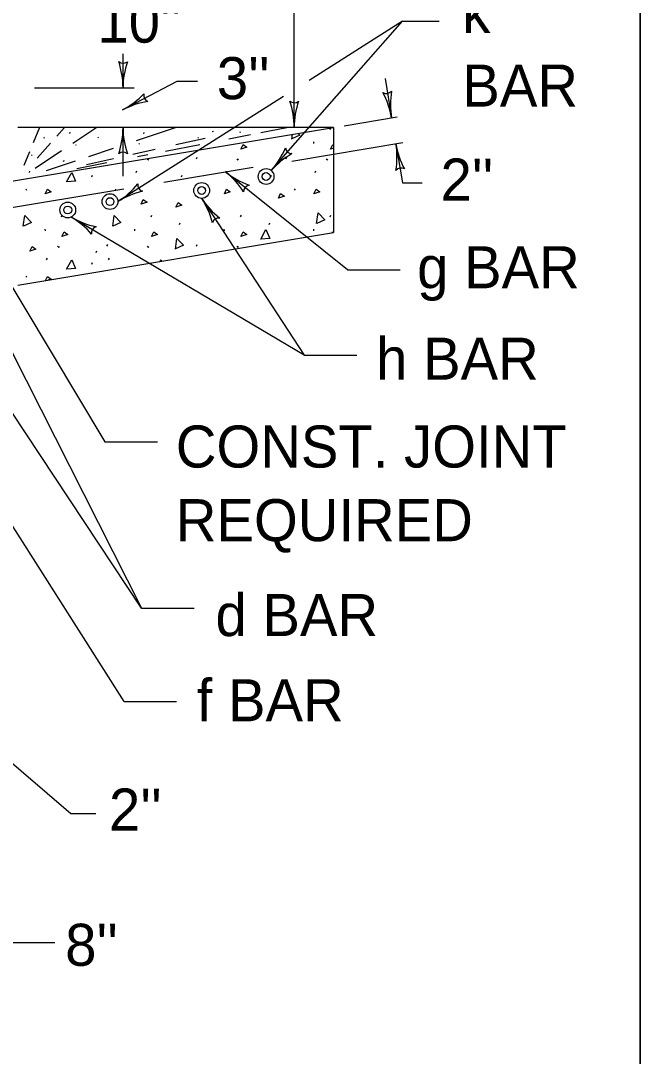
# Model space of a CAD drawing. Extents: x 1007 to 1035.5, y 1000.5 to 1021.5.
# Drawn here: x 1032.556 to 1035.5, y 1004.845 to 1009.767 of the extents above; entities that cross this region are included whole.
import ezdxf

# ---------------------------------------------------------------- set-up
doc = ezdxf.new("R2010")
doc.units = 0
for name, color, linetype in [('1', 7, 'Continuous'), ('10', 7, 'Continuous'), ('11', 7, 'Continuous'), ('15', 7, 'Continuous')]:
    doc.layers.add(name, color=color, linetype=linetype)

msp = doc.modelspace()

# ---------------------------------------------------------------- linework, layer by layer
at = {"layer": '1'}
for p, q in [((1033.8556, 1009.2595), (1033.8556, 1010.2418)), ((1033.7465, 1009.0544), (1034.3698, 1009.7645)), ((1034.3698, 1009.7645), (1033.9263, 1009.4833)), ((1034.3698, 1009.7645), (1034.5438, 1009.7645)), ((1033.042, 1009.447), (1033.042, 1009.6091)), ((1033.0402, 1009.3428), (1033.2991, 1009.4797)), ((1033.2991, 1009.4797), (1033.3958, 1009.4797)), ((1034.2869, 1009.4922), (1034.318, 1009.3055)), ((1032.6208, 1009.447), (1033.0943, 1009.447)), ((1033.8043, 1009.4059), (1033.0176, 1008.907)), ((1034.0925, 1009.2679), (1034.3448, 1009.3099)), ((1032.1464, 1008.9436), (1034.0421, 1009.2595)), ((1034.0421, 1009.2595), (1032.5421, 1009.2595)), ((1032.6448, 1009.2595), (1032.6144, 1009.1858)), ((1032.7268, 1009.2182), (1032.7635, 1009.2595)), ((1032.789, 1009.2313), (1032.7909, 1009.2372)), ((1032.9183, 1009.2595), (1032.8032, 1009.183)), ((1033.042, 1009.0278), (1033.042, 1009.2595)), ((1033.1061, 1009.1975), (1033.2921, 1009.2595)), ((1033.1412, 1009.2296), (1033.1431, 1009.2353)), ((1033.4718, 1009.24), (1033.4658, 1009.2387)), ((1033.5443, 1009.2055), (1033.6483, 1009.2258)), ((1033.5988, 1009.235), (1033.6008, 1009.2408)), ((1033.6971, 1009.2353), (1033.8207, 1009.2595)), ((1034.0262, 1009.2499), (1034.0295, 1009.2574)), ((1034.0421, 1009.2595), (1034.0421, 1008.7595)), ((1032.6344, 1009.1138), (1032.6973, 1009.1848)), ((1032.6694, 1009.2102), (1032.6634, 1009.2089)), ((1032.82, 1009.1733), (1032.8171, 1009.1763)), ((1032.9256, 1009.2104), (1032.9227, 1009.2133)), ((1033.1207, 1009.18), (1033.1178, 1009.1829)), ((1033.2434, 1009.1466), (1033.4071, 1009.1787)), ((1033.4324, 1009.2076), (1033.2936, 1009.1768)), ((1033.4005, 1009.2083), (1033.3976, 1009.2112)), ((1033.8442, 1009.0997), (1034.372, 1009.1877)), ((1033.9469, 1009.1913), (1033.9478, 1009.1833)), ((1034.3386, 1009.1821), (1034.3694, 1008.9967)), ((1032.5973, 1009.1439), (1032.5705, 1009.0788)), ((1032.61, 1009.1268), (1032.6071, 1009.1297)), ((1032.7504, 1009.1479), (1032.6238, 1009.0638)), ((1032.8794, 1009.122), (1032.997, 1009.1612)), ((1033.1949, 1009.1548), (1033.0891, 1009.1312)), ((1033.1108, 1009.1207), (1033.1602, 1009.1303)), ((1032.6787, 1009.0553), (1032.8159, 1009.1008)), ((1032.7617, 1009.1006), (1032.7558, 1009.0977)), ((1032.8225, 1009.0643), (1032.9647, 1009.0922)), ((1032.9971, 1009.1108), (1032.8679, 1009.082)), ((1033.1568, 1009.1105), (1033.1603, 1009.1052)), ((1033.1603, 1009.1085), (1033.1639, 1009.1032)), ((1033.3913, 1009.1105), (1033.3948, 1009.1185)), ((1033.5822, 1009.1105), (1033.5858, 1009.1052)), ((1033.5858, 1009.1085), (1033.5893, 1009.1032)), ((1033.8166, 1009.1105), (1033.8202, 1009.1185)), ((1034.0075, 1009.1105), (1034.0111, 1009.1052)), ((1034.0111, 1009.1085), (1034.0147, 1009.1032)), ((1032.5976, 1009.046), (1032.5995, 1009.0518)), ((1032.8939, 1009.0243), (1032.8975, 1009.0323)), ((1033.1044, 1009.0447), (1033.1079, 1009.0527)), ((1033.6609, 1009.0692), (1033.2354, 1008.9983)), ((1033.3193, 1009.0243), (1033.3228, 1009.0323)), ((1033.5298, 1009.0447), (1033.5333, 1009.0527)), ((1034.1083, 1008.5824), (1033.5307, 1009.0474)), ((1033.7447, 1009.0243), (1033.7483, 1009.0323)), ((1033.9552, 1009.0447), (1033.9587, 1009.0527)), ((1034.3694, 1008.9967), (1034.4632, 1008.9967)), ((1033.0466, 1008.9668), (1032.1609, 1008.8192)), ((1032.5796, 1008.9674), (1032.5831, 1008.9621)), ((1033.0049, 1008.9674), (1033.0085, 1008.9621)), ((1033.4303, 1008.9674), (1033.4338, 1008.9621)), ((1033.8557, 1008.9674), (1033.8593, 1008.9621)), ((1033.4158, 1008.9225), (1033.903, 1008.1767)), ((1032.7501, 1008.8351), (1032.7536, 1008.8431)), ((1033.903, 1008.1767), (1032.7959, 1008.8336)), ((1033.1754, 1008.8351), (1033.179, 1008.8431)), ((1033.6008, 1008.8351), (1033.6043, 1008.8431)), ((1034.0262, 1008.8351), (1034.0298, 1008.8431)), ((1033.3104, 1008.7988), (1033.314, 1008.8067)), ((1033.7358, 1008.7988), (1033.7393, 1008.8067)), ((1032.5421, 1008.5095), (1034.0421, 1008.7595)), ((1032.6708, 1008.7764), (1032.6717, 1008.7684)), ((1033.0962, 1008.7764), (1033.0971, 1008.7684)), ((1033.5216, 1008.7764), (1033.5224, 1008.7684)), ((1033.9469, 1008.7764), (1033.9478, 1008.7684)), ((1032.7314, 1008.6957), (1032.735, 1008.6904)), ((1032.735, 1008.6937), (1032.7385, 1008.6883)), ((1032.9658, 1008.6957), (1032.9694, 1008.7037)), ((1033.1568, 1008.6957), (1033.1603, 1008.6904)), ((1033.1603, 1008.6937), (1033.1639, 1008.6883)), ((1033.3913, 1008.6957), (1033.3948, 1008.7037)), ((1033.5822, 1008.6957), (1033.5858, 1008.6904)), ((1033.5858, 1008.6937), (1033.5893, 1008.6883)), ((1032.4171, 1008.6638), (1032.9554, 1007.7656)), ((1032.679, 1008.6299), (1032.6826, 1008.6378)), ((1032.9144, 1008.6645), (1032.918, 1008.6724)), ((1032.9736, 1008.6299), (1032.9771, 1008.6378)), ((1032.8939, 1008.6094), (1032.8975, 1008.6174)), ((1034.1083, 1008.5824), (1034.3583, 1008.5824)), ((1032.5796, 1008.5526), (1032.5831, 1008.5473)), ((1032.3912, 1008.4331), (1033.1303, 1006.9748)), ((1033.903, 1008.1767), (1034.153, 1008.1767)), ((1033.1303, 1006.9748), (1032.3986, 1008.0792)), ((1032.9554, 1007.7656), (1033.2054, 1007.7656)), ((1033.0469, 1006.5313), (1032.2842, 1007.7309)), ((1033.1303, 1006.9748), (1033.3803, 1006.9748)), ((1032.0979, 1006.5973), (1032.7935, 1005.9989)), ((1033.0469, 1006.5313), (1033.2969, 1006.5313)), ((1032.7935, 1005.9989), (1032.9121, 1005.9989)), ((1032.7187, 1005.3845), (1032.042, 1005.3845))]:
    msp.add_line(p, q, dxfattribs=at)
for points in [[(1033.8438, 1009.2043), (1033.8469, 1009.227)], [(1033.8738, 1009.2314), (1033.8827, 1009.2223), (1033.8447, 1009.2047)], [(1033.6026, 1009.1567), (1033.6133, 1009.1789), (1033.631, 1009.1656), (1033.6026, 1009.1567)], [(1034.028, 1009.1567), (1034.0386, 1009.1789), (1034.0421, 1009.1763)], [(1034.0421, 1009.1611), (1034.028, 1009.1567)], [(1032.774, 1009.0003), (1032.798, 1009.0456), (1032.8167, 1009.0038), (1032.7749, 1009.0003)], [(1032.6728, 1008.9443), (1032.6834, 1008.9666), (1032.7012, 1008.9533), (1032.6728, 1008.9443)], [(1033.5235, 1008.9443), (1033.5342, 1008.9666), (1033.5519, 1008.9533), (1033.5235, 1008.9443)], [(1033.7803, 1008.9234), (1033.791, 1008.9457), (1033.8088, 1008.9323), (1033.7803, 1008.9234)], [(1033.9489, 1008.9443), (1033.9596, 1008.9666), (1033.9773, 1008.9533), (1033.9489, 1008.9443)], [(1033.1276, 1008.8953), (1033.1383, 1008.9175), (1033.156, 1008.9042), (1033.1276, 1008.8953)], [(1033.2928, 1008.8808), (1033.3035, 1008.9031), (1033.3213, 1008.8898), (1033.2928, 1008.8808)], [(1032.5677, 1008.7895), (1032.5748, 1008.8403), (1032.6065, 1008.8074), (1032.5685, 1008.7898)], [(1032.9931, 1008.7895), (1033.0001, 1008.8403), (1033.0319, 1008.8074), (1032.9939, 1008.7898)], [(1033.9616, 1008.8027), (1033.9686, 1008.8534), (1034.0004, 1008.8206), (1033.9624, 1008.803)], [(1032.7518, 1008.7419), (1032.7625, 1008.7641), (1032.7803, 1008.7508), (1032.7518, 1008.7419)], [(1033.1773, 1008.7419), (1033.1878, 1008.7641), (1033.2057, 1008.7508), (1033.1773, 1008.7419)], [(1033.2908, 1008.6815), (1033.2979, 1008.7323), (1033.3297, 1008.6994), (1033.2917, 1008.6818)], [(1033.6026, 1008.7419), (1033.6133, 1008.7641), (1033.631, 1008.7508), (1033.6026, 1008.7419)], [(1033.6967, 1008.7286), (1033.7207, 1008.7738), (1033.7393, 1008.7321), (1033.6976, 1008.7286)], [(1034.0359, 1008.7585), (1034.0386, 1008.7641), (1034.0421, 1008.7615)], [(1032.5992, 1008.6713), (1032.6098, 1008.6936), (1032.6276, 1008.6803), (1032.5992, 1008.6713)], [(1032.774, 1008.5855), (1032.798, 1008.6308), (1032.8167, 1008.589), (1032.7749, 1008.5855)], [(1033.2189, 1008.6223), (1033.2234, 1008.6308), (1033.2266, 1008.6236)], [(1032.6737, 1008.5314), (1032.6834, 1008.5518), (1032.7012, 1008.5384), (1032.6848, 1008.5333)], [(1032.6848, 1008.5333), (1032.6846, 1008.5333)]]:
    msp.add_lwpolyline(points, dxfattribs=at)
for centre, start, end in [((1034.7036, 1009.3697), 189.442, 189.4542), ((1033.9642, 1009.0501), 9.442, 9.4542)]:
    msp.add_arc(centre, 0.3909, start, end, dxfattribs=at)
at = {"layer": '10'}
msp.add_line((1035.5, 1021.5), (1035.5, 1000.5), dxfattribs=at)
at = {"layer": '11'}
msp.add_lwpolyline([(1007, 1000.5), (1035.5, 1000.5), (1035.5, 1021.5), (1007, 1021.5)], close=True, dxfattribs=at)
for centre, radius, start, end in [((1033.042, 1009.5957), 0.0313, 228.7746, 310.8913), ((1032.6511, 1009.447), 0.3909, 0, 18.6688), ((1033.4329, 1009.447), 0.3909, 161.3472, 179.9939), ((1032.8575, 1009.6885), 0.3909, 297.8557, 316.5245), ((1032.6511, 1009.447), 0.3909, 359.9878, 0), ((1033.1716, 1009.4123), 0.0313, 166.6303, 248.747), ((1034.2936, 1009.4521), 0.0313, 238.2296, 320.3463), ((1033.9324, 1009.2413), 0.3909, 9.455, 28.1237), ((1034.7036, 1009.3697), 0.3909, 170.8021, 189.4488), ((1033.2228, 1008.9972), 0.3909, 99.2028, 117.8496), ((1033.8556, 1009.4082), 0.0313, 228.7746, 310.8913), ((1033.4646, 1009.2595), 0.3909, 0, 18.6688), ((1034.2465, 1009.2595), 0.3909, 161.3472, 179.9939), ((1032.8575, 1009.6885), 0.3909, 297.8435, 297.8557), ((1033.9324, 1009.2413), 0.3909, 9.4427, 9.455), ((1032.6511, 1009.2595), 0.3909, 341.3472, 359.9939), ((1033.4329, 1009.2595), 0.3909, 179.9878, 180), ((1033.4329, 1009.2595), 0.3909, 180, 198.6688), ((1033.4646, 1009.2595), 0.3909, 359.9878, 0), ((1034.7242, 1009.2462), 0.391, 189.4291, 189.4413), ((1034.7242, 1009.2462), 0.391, 189.4413, 208.1101), ((1033.9529, 1009.118), 0.391, 350.7884, 9.4352), ((1033.042, 1009.1108), 0.0313, 48.7746, 130.8913), ((1033.4527, 1009.3123), 0.391, 318.7214, 337.3902), ((1034.0403, 1008.7965), 0.391, 120.0685, 138.7153), ((1033.8446, 1009.1661), 0.0313, 187.496, 269.6127), ((1033.7758, 1009.352), 0.3909, 231.1571, 231.1693), ((1033.7758, 1009.352), 0.3909, 231.1693, 249.8381), ((1033.2855, 1008.7429), 0.3909, 32.5165, 51.1632), ((1033.4527, 1009.3123), 0.391, 318.7092, 318.7214), ((1034.3629, 1009.0354), 0.0313, 58.2159, 140.3326), ((1032.8082, 1009.2372), 0.391, 302.3804, 321.0492), ((1033.1432, 1008.9866), 0.0313, 171.155, 253.2717), ((1033.6464, 1008.9542), 0.0313, 99.9439, 182.0606), ((1033.227, 1008.5768), 0.391, 103.7276, 122.3743), ((1032.8082, 1009.2372), 0.391, 302.3682, 302.3804), ((1033.743, 1009.1363), 0.3909, 213.1455, 213.1577), ((1033.743, 1009.1363), 0.3909, 213.1577, 231.8265), ((1033.0885, 1008.7087), 0.3909, 14.5049, 33.1516), ((1032.9954, 1009.1698), 0.3909, 239.3016, 239.3139), ((1032.9954, 1009.1698), 0.3909, 239.3139, 257.9826), ((1032.5964, 1008.4974), 0.3909, 40.661, 59.3077), ((1033.497, 1008.798), 0.0313, 81.9323, 164.049), ((1032.9237, 1008.7577), 0.0313, 108.0885, 190.2052)]:
    msp.add_arc(centre, radius, start, end, dxfattribs=at)
at = {"layer": '15'}
for centre, radius in [((1033.7218, 1009.0262), 0.0375), ((1033.7218, 1009.0262), 0.0187), ((1033.4158, 1008.96), 0.0375), ((1033.4158, 1008.96), 0.0187), ((1032.9801, 1008.907), 0.0375), ((1032.7793, 1008.8672), 0.0375), ((1032.7793, 1008.8672), 0.0187), ((1032.9801, 1008.907), 0.0187)]:
    msp.add_circle(centre, radius, dxfattribs=at)

# ---------------------------------------------------------------- texts
at = {"layer": '1'}
for s, p in [('k', (1034.6542, 1009.7083)), ("10''", (1032.9203, 1009.6626)), ("3''", (1033.4878, 1009.3937)), ('BAR', (1034.6542, 1009.3583)), ("2''", (1034.5508, 1008.9117)), ('g BAR', (1034.4396, 1008.4948)), ('h BAR', (1034.2448, 1008.0603)), ('CONST. JOINT', (1033.2928, 1007.6429)), ('REQUIRED', (1033.2928, 1007.2929)), ('d BAR', (1033.4814, 1006.842)), ('f BAR', (1033.3922, 1006.4369)), ("2''", (1032.9753, 1005.9176)), ("8''", (1032.7671, 1005.2749))]:
    msp.add_text(s, height=0.2, dxfattribs=at).set_placement(p)

doc.saveas('drawing.dxf')
